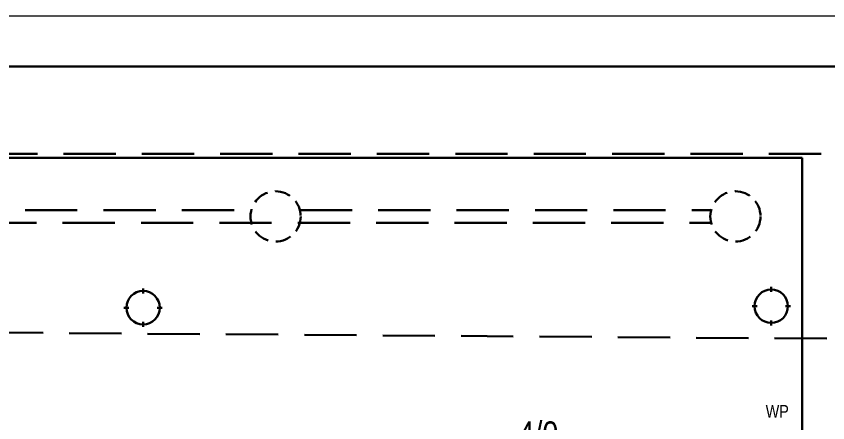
# Model space of a CAD drawing. Header units: inches. Extents: x -298 to 15350, y -6 to 2753.
# Drawn here: x 7569.5 to 7763.7, y 1676.6 to 1773.8 of the extents above; entities that cross this region are included whole.
import ezdxf

# ---------------------------------------------------------------- set-up
doc = ezdxf.new("R2010")
doc.units = ezdxf.units.IN
doc.header["$MEASUREMENT"] = 0
doc.linetypes.add('HIDDEN', pattern=[0.375, 0.25, -0.125])
for name, color, linetype, lineweight in [('APPLIANCES', 7, 'Continuous', 20), ('ELEC SYMBOLS', 7, 'Continuous', 20), ('ROOF', 7, 'HIDDEN', 30)]:
    doc.layers.add(name, color=color, linetype=linetype, lineweight=lineweight)
doc.layers.add('TEXT80', color=9, linetype='Continuous')
doc.layers.add('TITLE BLOCK', color=7, linetype='Continuous')
doc.styles.add('ARCHENT', font='technical.ttf', dxfattribs={"height": 6})

msp = doc.modelspace()

# ---------------------------------------------------------------- linework, layer by layer
at = {"layer": 'ELEC SYMBOLS', "color": 1, "linetype": 'Continuous', "lineweight": 30, "ltscale": 150}
for p, q in [((7599.8913, 1708.68927), (7599.8913, 1707.49255)), ((7750.1684, 1709.05011), (7750.1684, 1707.85339)), ((7595.29294, 1704.09091), (7596.48966, 1704.09091)), ((7603.29294, 1704.09091), (7604.48966, 1704.09091)), ((7745.57004, 1704.45175), (7746.76676, 1704.45175)), ((7753.57004, 1704.45175), (7754.76676, 1704.45175)), ((7750.1684, 1701.05011), (7750.1684, 1699.85339)), ((7599.8913, 1700.68927), (7599.8913, 1699.49255))]:
    msp.add_line(p, q, dxfattribs=at)
at = {"layer": 'ELEC SYMBOLS', "color": 1, "lineweight": 30, "ltscale": 15}
for centre in [(7599.8913, 1704.09091), (7750.1684, 1704.45175)]:
    msp.add_circle(centre, 4, dxfattribs=at)
at = {"layer": 'ROOF', "linetype": 'Continuous', "ltscale": 50}
for p, q in [((7215.5465, 1739.90935), (7757.59281, 1739.90935)), ((7757.59281, 1739.90935), (7757.59281, 1666.90935))]:
    msp.add_line(p, q, dxfattribs=at)
at = {"layer": 'ROOF', "linetype": 'HIDDEN', "ltscale": 50}
for p, q in [((7224.59281, 1740.90935), (7787.59281, 1740.90935)), ((7515.40228, 1727.40935), (7625.78333, 1727.40935)), ((7637.40228, 1727.40935), (7735.78333, 1727.40935)), ((7224.39764, 1724.40935), (7735.78333, 1724.40935)), ((7225.97725, 1700.60129), (7788.96236, 1696.50649))]:
    msp.add_line(p, q, dxfattribs=at)
at = {"layer": 'ROOF', "ltscale": 15}
for centre in [(7631.59281, 1725.90935), (7741.59281, 1725.90935)]:
    msp.add_circle(centre, 6, dxfattribs=at)
at = {"layer": 'TITLE BLOCK', "color": 7, "linetype": 'Continuous', "lineweight": 0, "ltscale": 0.5}
msp.add_line((7938.57585, 1773.76344), (7122.5914, 1773.76344), dxfattribs=at)
at = {"layer": 'TITLE BLOCK', "color": 7, "linetype": 'Continuous', "lineweight": 30, "ltscale": 0.5}
msp.add_line((7926.57585, 1761.76344), (7146.5914, 1761.76344), dxfattribs=at)

# ---------------------------------------------------------------- texts
at = {"layer": 'APPLIANCES', "color": 3, "insert": (7751.60824, 1679.30994), "char_height": 3, "width": 270.046875, "attachment_point": 5, "rotation": 0.0327705, "style": 'ARCHENT'}
msp.add_mtext('{\\C1;WP}', dxfattribs=at)
at = {"layer": 'TEXT80', "color": 9, "insert": (7694.45727, 1673.86189), "char_height": 6, "width": 360.0625, "attachment_point": 5, "rotation": 0.0327705, "style": 'ARCHENT'}
msp.add_mtext('{\\C7;4/0}', dxfattribs=at)

doc.saveas('drawing.dxf')
